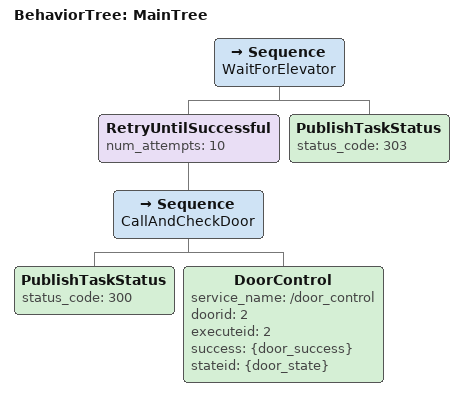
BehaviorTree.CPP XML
<root main_tree_to_execute="MainTree">
  <BehaviorTree ID="MainTree">
    <Sequence name="WaitForElevator">
      <!-- 使用默认参数 -->
      <!--StopPlayback service_name="stop_playback"/-->
      <!--DoorControl service_name="/door_control" executeid="1" success="{door_success}" stateid="{door_state}"/-->

      <RetryUntilSuccessful num_attempts="10">

        <Sequence name="CallAndCheckDoor">
        <PublishTaskStatus status_code="300"/>
        <DoorControl service_name="/door_control" doorid="2" executeid="2" success="{door_success}" stateid="{door_state}"/>

        </Sequence>
      </RetryUntilSuccessful>
      <PublishTaskStatus status_code="303"/>
    </Sequence>
  </BehaviorTree>
</root>
